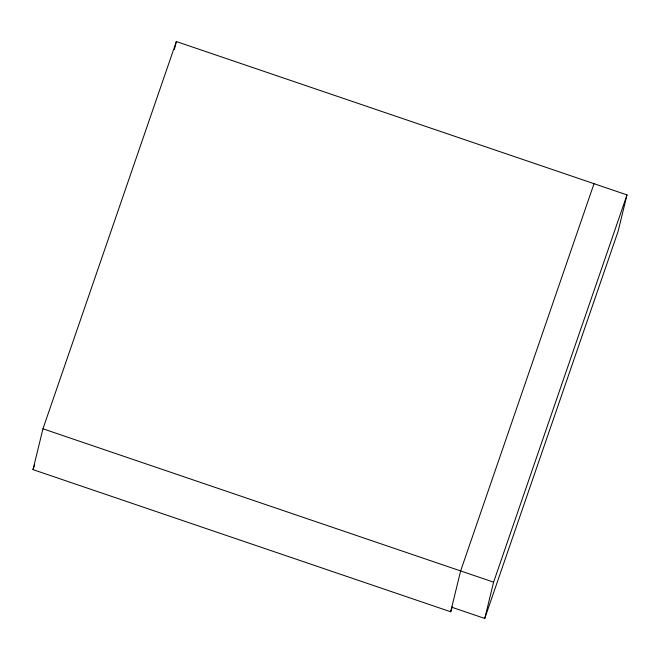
<?xml version="1.0" encoding="UTF-8"?>
<svg xmlns="http://www.w3.org/2000/svg" width="660" height="660" viewBox="0 0 660 660"><rect width="100%" height="100%" fill="white"/><g stroke="black" fill="none" stroke-linecap="round" stroke-linejoin="round"><path stroke-width="0.99" d="M452.347 606.903L450.673 611.77L33 469.623L42.958 428.794L176.352 41.547L627 194.906L618.148 231.206L484.754 618.453L451.778 607.233M174.413 49.517L176.352 41.547M450.673 611.77L460.63 570.933L594.025 183.686M484.754 618.453L493.597 582.153L627 194.906M33 469.623L34.675 464.764M42.958 428.794L493.597 582.153"/></g></svg>
